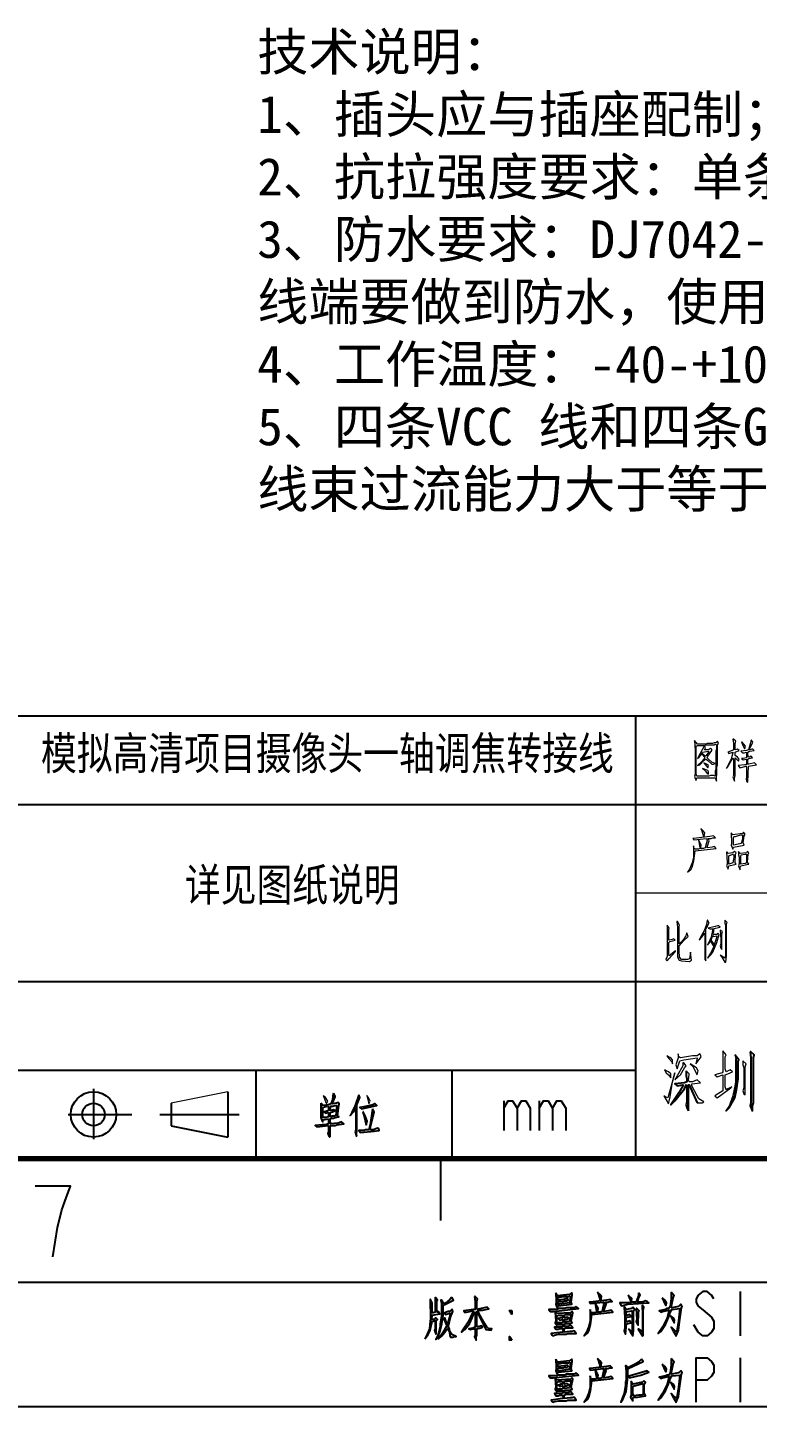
# Model space of a CAD drawing. Header units: inches. Extents: x 2445 to 3723, y -1408 to 1850.
# Drawn here: x 3370.2 to 3448.1, y 1288.8 to 1436 of the extents above; entities that cross this region are included whole.
import ezdxf

# ---------------------------------------------------------------- set-up
doc = ezdxf.new("R2010")
doc.units = ezdxf.units.IN
doc.header["$LTSCALE"] = 0.4
doc.header["$MEASUREMENT"] = 0
doc.linetypes.add('ACAD_ISO02W100', pattern=[15, 12, -3])
doc.linetypes.add('CENTERX2', pattern=[4, 2.5, -0.5, 0.5, -0.5])
doc.layers.add('CENTER', color=1, linetype='CENTERX2')
doc.layers.add('TEXT', color=205, linetype='Continuous')
doc.styles.add('DIMROMANS', font='romans.shx')
doc.styles.add('LABLE', font='', dxfattribs={"height": 2})
doc.styles.get('LABLE').set_extended_font_data('SimSun')

# ---------------------------------------------------------------- blocks, each defined once
blk = doc.blocks.new('A42')
at = {"linetype": 'Continuous', "lineweight": 0}
for p, q in [((175.703, 1.052), (175.752, 1.052)), ((175.816, 0.507), (175.865, 0.507)), ((172.728, -0.586), (194.978, -0.586)), ((175.538, -5.158), (175.561, -5.271)), ((161.226, -6.201), (159.626, -6.521))]:
    blk.add_line(p, q, dxfattribs=at)
for points in [[(174.707, 3.617), (174.481, 3.617), (174.401, 3.718)], [(174.401, 3.718), (174.417, 3.436), (174.417, 2.77), (174.401, 2.71), (174.417, 2.649), (174.449, 2.589), (174.465, 2.669)], [(174.981, 2.851), (174.981, 2.71), (174.933, 2.73), (174.852, 2.73), (174.804, 2.71), (174.465, 2.71), (174.449, 2.77), (174.449, 3.556), (174.481, 3.577)], [(174.481, 3.577), (174.675, 3.577), (174.562, 3.355), (174.481, 3.214), (174.53, 3.254), (174.61, 3.355), (174.626, 3.395), (174.788, 3.415), (174.788, 3.395), (174.723, 3.294), (174.707, 3.274), (174.626, 3.355), (174.61, 3.335), (174.691, 3.234), (174.61, 3.133), (174.481, 3.012), (174.546, 3.032), (174.659, 3.153), (174.723, 3.194), (174.772, 3.153), (174.885, 3.052), (174.933, 3.052), (174.981, 3.073), (174.885, 3.113), (174.788, 3.194), (174.756, 3.234), (174.772, 3.274), (174.885, 3.436), (174.885, 3.476), (174.852, 3.496), (174.788, 3.456)], [(174.788, 3.456), (174.675, 3.456), (174.707, 3.516), (174.675, 3.577), (174.723, 3.597)], [(174.901, 3.637), (174.756, 3.637), (174.707, 3.617)], [(174.723, 3.597), (174.965, 3.597), (174.981, 3.617)], [(175.046, 3.032), (175.046, 3.597), (175.078, 3.637), (175.046, 3.698), (175.03, 3.677), (174.997, 3.657), (174.949, 3.657), (174.901, 3.637)], [(174.981, 3.617), (175.014, 3.597), (175.014, 3.476), (174.997, 3.415)], [(175.481, 3.758), (175.497, 3.637), (175.497, 3.456), (175.465, 3.436), (175.336, 3.395), (175.368, 3.355), (175.481, 3.395), (175.481, 3.375), (175.433, 3.194), (175.336, 3.012), (175.304, 2.931), (175.352, 2.992), (175.481, 3.234), (175.497, 3.173), (175.497, 2.73), (175.481, 2.69)], [(175.546, 3.456), (175.546, 3.637), (175.562, 3.698), (175.497, 3.758), (175.481, 3.758)], [(175.997, 3.738), (175.981, 3.657), (175.917, 3.456), (175.868, 3.436), (175.707, 3.415), (175.756, 3.375), (175.804, 3.375), (175.852, 3.395), (175.868, 3.335), (175.868, 3.234), (175.772, 3.214), (175.723, 3.214), (175.772, 3.173), (175.852, 3.194), (175.868, 3.133), (175.868, 3.032), (175.82, 3.032), (175.643, 3.012), (175.626, 3.012), (175.675, 2.952), (175.852, 2.992), (175.868, 2.931), (175.868, 2.69), (175.852, 2.629), (175.868, 2.569), (175.901, 2.548), (175.917, 2.992), (176.143, 3.032), (176.094, 3.093), (175.933, 3.052), (175.901, 3.052), (175.901, 3.194), (175.933, 3.214), (176.03, 3.234), (175.997, 3.274), (175.949, 3.254), (175.917, 3.254), (175.901, 3.315), (175.901, 3.395), (175.949, 3.415), (176.078, 3.436), (176.046, 3.476), (176.014, 3.476), (175.965, 3.456), (175.949, 3.476), (176.046, 3.677), (175.997, 3.738)], [(175.723, 3.677), (175.772, 3.556), (175.804, 3.496), (175.82, 3.496), (175.836, 3.556), (175.739, 3.677), (175.723, 3.677)], [(174.997, 3.415), (174.997, 2.911), (174.981, 2.851)], [(175.481, 2.69), (175.53, 2.569), (175.53, 2.669), (175.546, 2.73), (175.546, 3.234), (175.643, 3.133), (175.659, 3.194), (175.61, 3.254), (175.546, 3.294)], [(175.546, 3.294), (175.546, 3.395), (175.659, 3.436), (175.61, 3.476), (175.546, 3.456)], [(174.465, 2.669), (174.981, 2.669), (175.014, 2.569), (175.03, 2.871), (175.03, 2.972), (175.046, 3.032)], [(174.626, 2.931), (174.707, 2.851), (174.756, 2.79), (174.788, 2.77), (174.788, 2.831), (174.772, 2.871), (174.675, 2.911), (174.626, 2.931)], [(174.659, 3.093), (174.772, 2.952), (174.788, 3.012), (174.739, 3.052), (174.659, 3.093)], [(174.574, 1.233), (174.607, 1.173), (174.655, 1.011), (174.671, 1.011), (174.687, 1.112), (174.639, 1.173), (174.574, 1.233)], [(174.365, 0.749), (174.365, 0.427), (174.332, 0.265), (174.252, 0.084), (174.203, 0.003), (174.3, 0.084), (174.332, 0.144), (174.381, 0.326), (174.413, 0.608), (175.01, 0.669), (174.961, 0.729), (174.897, 0.709), (174.752, 0.689), (174.752, 0.709), (174.816, 0.89), (174.784, 0.951)], [(174.929, 1.032), (174.832, 1.011), (174.381, 0.951), (174.348, 0.951), (174.381, 0.911), (174.736, 0.951), (174.752, 0.89), (174.736, 0.83), (174.703, 0.689), (174.655, 0.669), (174.558, 0.669), (174.51, 0.648), (174.413, 0.648), (174.381, 0.689), (174.365, 0.749)], [(174.51, 0.911), (174.542, 0.749), (174.558, 0.689), (174.574, 0.689), (174.59, 0.769), (174.542, 0.87), (174.51, 0.911)], [(174.784, 0.951), (174.865, 0.951), (174.913, 0.971), (174.994, 0.971), (174.929, 1.032)], [(175.784, 1.132), (175.752, 1.092), (175.478, 1.052), (175.429, 1.112), (175.445, 0.81), (175.429, 0.769), (175.478, 0.648)], [(175.478, 0.648), (175.494, 0.709), (175.8, 0.769), (175.768, 0.83), (175.8, 1.032), (175.832, 1.072), (175.784, 1.132)], [(175.752, 1.052), (175.752, 0.931), (175.719, 0.81), (175.494, 0.769), (175.494, 0.991), (175.51, 1.011), (175.558, 1.011), (175.607, 1.032), (175.703, 1.052)], [(175.526, 0.588), (175.478, 0.548), (175.348, 0.527), (175.316, 0.568), (175.3, 0.568), (175.316, 0.286), (175.316, 0.225), (175.3, 0.185), (175.348, 0.084), (175.365, 0.185), (175.574, 0.225), (175.542, 0.265), (175.558, 0.507), (175.574, 0.548), (175.526, 0.588)], [(175.478, 0.507), (175.51, 0.487), (175.51, 0.427), (175.494, 0.366), (175.478, 0.265), (175.365, 0.225)], [(175.365, 0.225), (175.365, 0.467), (175.478, 0.507)], [(175.881, 0.588), (175.865, 0.548), (175.687, 0.527), (175.639, 0.588), (175.639, 0.487), (175.655, 0.427), (175.655, 0.245), (175.639, 0.185), (175.655, 0.124), (175.687, 0.064), (175.687, 0.144), (175.703, 0.185), (175.913, 0.225), (175.929, 0.225), (175.897, 0.286), (175.913, 0.507), (175.929, 0.548), (175.881, 0.588)], [(175.703, 0.225), (175.703, 0.447), (175.719, 0.487), (175.816, 0.507)], [(175.865, 0.507), (175.865, 0.265), (175.832, 0.245), (175.703, 0.225)], [(173.623, -1.496), (173.623, -2.383), (173.591, -2.463), (173.623, -2.504), (173.671, -2.443), (173.865, -2.242), (173.865, -2.222), (173.687, -2.363), (173.671, -2.302), (173.671, -1.98), (173.704, -1.959), (173.849, -1.919), (173.816, -1.879), (173.768, -1.899), (173.687, -1.919), (173.671, -1.919), (173.671, -1.617), (173.687, -1.576), (173.623, -1.496)], [(173.897, -1.395), (173.913, -1.556), (173.913, -2.403), (173.962, -2.484), (174.026, -2.504), (174.252, -2.524), (174.316, -2.484), (174.284, -2.262), (174.252, -2.443), (174.204, -2.463), (174.026, -2.463), (173.978, -2.403), (173.962, -2.222), (173.962, -2.08), (174.091, -1.939), (174.22, -1.818), (174.187, -1.738), (174.187, -1.717), (174.171, -1.717), (174.155, -1.798), (174.091, -1.899), (174.01, -1.98), (173.962, -2.02)], [(173.962, -2.02), (173.962, -1.536), (173.978, -1.496), (173.913, -1.395), (173.897, -1.395)], [(174.752, -1.355), (174.736, -1.476), (174.671, -1.657), (174.575, -1.818), (174.526, -1.919), (174.607, -1.838), (174.687, -1.717)], [(174.72, -2.504), (174.72, -1.597), (174.752, -1.556), (174.784, -1.476), (174.816, -1.435), (174.768, -1.355), (174.752, -1.355)], [(174.929, -2), (174.865, -1.919), (174.913, -1.778), (174.929, -1.818), (175.026, -1.798), (175.01, -1.879), (174.913, -2.161), (174.849, -2.282), (174.768, -2.423), (174.849, -2.342), (174.913, -2.262), (175.026, -1.98), (175.091, -1.758), (175.058, -1.717), (175.026, -1.758), (174.929, -1.758), (174.913, -1.738), (174.946, -1.677), (174.946, -1.617), (174.929, -1.597), (174.994, -1.576), (175.123, -1.556), (175.075, -1.516), (175.042, -1.516)], [(175.042, -1.516), (174.978, -1.536), (174.784, -1.576), (174.833, -1.597)], [(175.252, -1.355), (175.252, -1.435), (175.268, -1.496), (175.268, -2.342), (175.252, -2.423), (175.123, -2.342), (175.171, -2.403), (175.252, -2.544)], [(175.252, -2.544), (175.284, -2.544), (175.3, -2.363), (175.3, -1.455), (175.316, -1.415), (175.252, -1.355)], [(174.687, -1.717), (174.687, -2.463), (174.72, -2.504)], [(174.833, -1.597), (174.913, -1.597), (174.865, -1.838), (174.784, -2.02), (174.768, -2.06), (174.849, -1.959)], [(174.849, -1.959), (174.849, -1.939), (174.913, -2.06), (174.929, -2.06), (174.929, -2)], [(175.123, -1.637), (175.139, -1.899), (175.139, -2.02), (175.123, -2.08), (175.139, -2.141), (175.171, -2.181)], [(175.171, -2.181), (175.171, -1.738), (175.187, -1.677), (175.123, -1.637)], [(175.199, -5.045), (175.199, -5.638), (175.177, -5.666), (174.974, -5.723), (175.041, -5.779), (175.199, -5.723)], [(175.199, -5.723), (175.199, -6.174), (174.974, -6.315), (175.041, -6.372), (175.425, -6.089), (175.448, -6.061), (175.335, -6.118), (175.29, -6.146), (175.267, -6.061), (175.267, -5.723), (175.335, -5.694), (175.47, -5.638), (175.403, -5.581), (175.29, -5.638), (175.267, -5.553), (175.267, -5.214), (175.29, -5.158), (175.199, -5.045)], [(173.619, -5.186), (173.687, -5.271), (173.754, -5.356), (173.777, -5.412), (173.777, -5.299), (173.732, -5.243), (173.664, -5.214), (173.619, -5.186)], [(174.07, -5.384), (174.07, -5.469), (173.912, -5.751), (173.845, -5.864), (174.003, -5.723), (174.116, -5.525), (174.161, -5.469), (174.093, -5.384), (174.07, -5.384)], [(173.935, -5.13), (173.935, -5.243), (173.867, -5.44), (173.912, -5.553), (173.98, -5.327), (174.093, -5.299), (174.477, -5.243), (174.477, -5.271), (174.432, -5.412), (174.499, -5.327), (174.59, -5.214)], [(174.477, -5.186), (174.341, -5.186), (174.003, -5.243), (173.958, -5.214), (173.935, -5.13)], [(174.274, -5.412), (174.341, -5.469), (174.477, -5.723), (174.499, -5.61), (174.454, -5.525), (174.274, -5.412)], [(174.59, -5.214), (174.567, -5.158), (174.545, -5.13), (174.477, -5.186)], [(175.764, -5.327), (175.764, -5.44), (175.787, -5.525), (175.787, -6.089), (175.764, -6.174), (175.787, -6.259), (175.832, -6.287)], [(175.832, -6.287), (175.832, -5.497), (175.854, -5.412), (175.764, -5.327)], [(173.845, -5.666), (173.641, -6.372), (173.574, -6.344), (173.529, -6.315), (173.664, -6.541), (173.709, -6.344), (173.777, -5.92), (173.845, -5.666)], [(173.551, -5.581), (173.596, -5.666), (173.664, -5.723), (173.732, -5.807), (173.732, -5.694), (173.664, -5.638), (173.596, -5.61), (173.551, -5.581)], [(174.477, -6.513), (174.612, -6.513), (174.658, -6.485), (174.522, -6.4), (174.477, -6.315), (174.319, -6.033), (174.319, -5.977), (174.567, -5.948), (174.477, -5.864), (174.341, -5.92), (174.251, -5.92), (174.229, -5.864), (174.251, -5.723), (174.251, -5.694), (174.161, -5.61)], [(163.919, -6.303), (164, -6.525), (164.016, -6.525), (164.048, -6.464), (163.984, -6.363), (163.935, -6.323), (163.919, -6.303)], [(165.145, -6.303), (165.193, -6.505), (165.209, -6.545), (165.242, -6.464), (165.193, -6.363), (165.145, -6.303)]]:
    blk.add_lwpolyline(points, dxfattribs=at)
at = {"layer": 'CENTER', "color": 7, "linetype": 'Continuous'}
for p, q in [((123.514, 4.414), (194.978, 4.414)), ((172.728, 4.414), (172.728, -8.086)), ((123.514, 1.914), (194.978, 1.914)), ((123.514, -3.086), (194.978, -3.086)), ((123.514, -5.586), (172.728, -5.586)), ((162.016, -5.621), (162.016, -8.082)), ((167.544, -5.621), (167.544, -8.082)), ((157.433, -6.118), (157.433, -7.543)), ((161.226, -6.201), (161.226, -7.481)), ((159.626, -6.521), (159.626, -7.161)), ((169.013, -6.459), (169.013, -7.292)), ((170.013, -6.459), (170.013, -7.292)), ((156.716, -6.841), (158.512, -6.841)), ((159.306, -6.841), (161.546, -6.841)), ((159.626, -7.161), (161.226, -7.481)), ((164.113, -7.472), (164.113, -7.15)), ((-8.272, -15.086), (201.728, -15.086))]:
    blk.add_line(p, q, dxfattribs=at)
at = {"layer": 'CENTER', "color": 5, "linetype": 'Continuous'}
for p, q in [((167.228, -8.086), (167.228, -9.836)), ((198.228, -11.586), (-4.772, -11.586))]:
    blk.add_line(p, q, dxfattribs=at)
at = {"layer": 'CENTER', "color": 1, "linetype": 'Continuous'}
for p, q in [((175.69, -11.841), (175.69, -13.091)), ((171.045, -12.264), (170.997, -12.304)), ((174.503, -12.986), (174.378, -12.778)), ((175.69, -13.716), (175.69, -14.966)), ((171.045, -14.139), (170.997, -14.179))]:
    blk.add_line(p, q, dxfattribs=at)
at = {"layer": 'CENTER', "color": 7, "linetype": 'Continuous'}
for points in [[(175.561, -5.271), (175.561, -5.92), (175.538, -6.089), (175.493, -6.315), (175.38, -6.626), (175.29, -6.739), (175.38, -6.654), (175.538, -6.372), (175.583, -6.146), (175.629, -5.835), (175.629, -5.327), (175.651, -5.299), (175.538, -5.158)], [(175.967, -5.073), (175.99, -5.243), (175.99, -6.513), (175.967, -6.598), (176.012, -6.71), (176.035, -6.739), (176.035, -6.598), (176.058, -6.513), (176.058, -5.243), (176.08, -5.158), (175.99, -5.073), (175.967, -5.073)], [(174.161, -5.61), (174.161, -5.751), (174.183, -5.835), (174.183, -5.92), (174.116, -5.948), (173.845, -5.977), (173.912, -6.033), (174.07, -6.005), (174.07, -6.033), (173.958, -6.231), (173.845, -6.4), (173.732, -6.569), (173.845, -6.456), (174.116, -6.118)], [(174.116, -6.118), (174.161, -6.005), (174.183, -6.089), (174.183, -6.485), (174.161, -6.569), (174.183, -6.654), (174.229, -6.739)], [(174.229, -6.739), (174.229, -6.005), (174.251, -6.005), (174.477, -6.513)], [(164.209, -6.243), (164.193, -6.323), (164.177, -6.424), (164.129, -6.545), (164.064, -6.565), (163.903, -6.585), (163.855, -6.525)], [(163.855, -6.525), (163.855, -6.928), (163.887, -7.029), (163.903, -7.049), (163.903, -6.988), (164.064, -6.968)], [(164.048, -6.605), (164.064, -6.626), (164.064, -6.726), (164.016, -6.747), (163.935, -6.767), (163.984, -6.807), (164.048, -6.787), (164.064, -6.807), (164.064, -6.908), (163.984, -6.928), (163.919, -6.928), (163.903, -6.868), (163.903, -6.646), (163.951, -6.626), (164.048, -6.605)], [(164.113, -7.15), (164.258, -7.15), (164.306, -7.13), (164.5, -7.109), (164.435, -7.049), (164.338, -7.089), (164.129, -7.109), (164.113, -7.049), (164.113, -6.968), (164.161, -6.948), (164.209, -6.948), (164.258, -6.928), (164.355, -6.908), (164.322, -6.888), (164.355, -6.585), (164.371, -6.545), (164.338, -6.505), (164.29, -6.525), (164.177, -6.545), (164.177, -6.525), (164.258, -6.343), (164.258, -6.323), (164.209, -6.243)], [(164.306, -6.585), (164.274, -6.868), (164.226, -6.888), (164.177, -6.888), (164.129, -6.908), (164.113, -6.847), (164.113, -6.787), (164.177, -6.767), (164.258, -6.726), (164.209, -6.706), (164.129, -6.726), (164.113, -6.666), (164.129, -6.605), (164.193, -6.605), (164.242, -6.585), (164.306, -6.585)], [(164.919, -6.283), (164.822, -6.585), (164.726, -6.787), (164.693, -6.847), (164.677, -6.868), (164.774, -6.767), (164.838, -6.666)], [(164.822, -7.331), (164.855, -7.452), (164.871, -7.251), (164.871, -6.565), (164.951, -6.363), (164.919, -6.283)], [(165.371, -6.545), (165.322, -6.565), (165.064, -6.626), (164.951, -6.646), (165, -6.686), (165.435, -6.585), (165.387, -6.545), (165.371, -6.545)], [(169.013, -6.667), (169.138, -6.459), (169.263, -6.459), (169.388, -6.667), (169.388, -7.292)], [(169.388, -6.667), (169.513, -6.459), (169.638, -6.459), (169.763, -6.667), (169.763, -7.292)], [(170.013, -6.667), (170.138, -6.459), (170.263, -6.459), (170.388, -6.667), (170.388, -7.292)], [(170.388, -6.667), (170.513, -6.459), (170.638, -6.459), (170.763, -6.667), (170.763, -7.292)], [(164.064, -6.968), (164.064, -7.109), (163.984, -7.13)], [(164.838, -6.666), (164.838, -7.271), (164.822, -7.331)], [(165.064, -7.291), (164.919, -7.291), (164.968, -7.351), (165.355, -7.311), (165.5, -7.291), (165.484, -7.251), (165.451, -7.23), (165.338, -7.271), (165.258, -7.271), (165.242, -7.23), (165.355, -6.767), (165.306, -6.686)], [(165.032, -6.767), (165.08, -6.928), (165.097, -7.009), (165.129, -7.13), (165.161, -7.029), (165.113, -6.908), (165.048, -6.767), (165.032, -6.767)], [(165.306, -6.686), (165.242, -7.13), (165.209, -7.271), (165.113, -7.271), (165.064, -7.291)], [(163.984, -7.13), (163.887, -7.13), (163.693, -7.15), (163.742, -7.19), (164.064, -7.15)], [(164.064, -7.15), (164.064, -7.331), (164.048, -7.372), (164.08, -7.452), (164.097, -7.472), (164.113, -7.472)], [(166.996, -12.448), (166.996, -12.166), (166.948, -12.065), (166.932, -12.065), (166.948, -12.609), (166.932, -12.67), (166.916, -12.892), (166.819, -13.113), (166.787, -13.174)], [(167.109, -13.053), (167.109, -12.67), (167.141, -12.63), (167.093, -12.589), (167.061, -12.63), (166.98, -12.63), (166.996, -12.509), (167.206, -12.468), (167.174, -12.408), (167.141, -12.428), (167.125, -12.367), (167.125, -12.126), (167.141, -12.085), (167.077, -12.005)], [(167.077, -12.005), (167.077, -12.428), (166.996, -12.448)], [(167.254, -12.166), (167.254, -12.529), (167.222, -12.751), (167.222, -12.831), (167.158, -13.053), (167.093, -13.194), (167.141, -13.154), (167.222, -12.952), (167.27, -12.751), (167.303, -12.529), (167.303, -12.247), (167.351, -12.206), (167.593, -12.085), (167.545, -12.005)], [(167.545, -12.005), (167.496, -12.065), (167.367, -12.166), (167.319, -12.186), (167.254, -12.085), (167.238, -12.085), (167.254, -12.166)], [(168.19, -11.984), (168.206, -12.126), (168.206, -12.347), (168.158, -12.347), (167.883, -12.388), (167.899, -12.428)], [(168.254, -12.347), (168.254, -12.126), (168.27, -12.045), (168.206, -11.984), (168.19, -11.984)], [(167.545, -12.347), (167.496, -12.408), (167.448, -12.408), (167.319, -12.448), (167.367, -12.488), (167.496, -12.448), (167.512, -12.468), (167.448, -12.69), (167.416, -12.771), (167.351, -12.589), (167.319, -12.609), (167.399, -12.791), (167.399, -12.831), (167.303, -12.992), (167.174, -13.174), (167.27, -13.093), (167.383, -12.952), (167.432, -12.892), (167.48, -12.992), (167.496, -13.093), (167.512, -13.134), (167.577, -13.134), (167.625, -13.113), (167.674, -13.113), (167.545, -13.053), (167.496, -12.972), (167.48, -12.892), (167.448, -12.831), (167.464, -12.771), (167.512, -12.569), (167.577, -12.408), (167.561, -12.347), (167.545, -12.347)], [(167.899, -12.428), (167.964, -12.428), (168.141, -12.388), (168.141, -12.428), (168.012, -12.71), (167.867, -12.912), (167.819, -12.992), (167.916, -12.912), (168.045, -12.751), (168.125, -12.589), (168.19, -12.428), (168.206, -12.488), (168.206, -12.851), (168.141, -12.872), (168.029, -12.892), (168.077, -12.912), (168.125, -12.892), (168.206, -12.892), (168.206, -13.073), (168.19, -13.113), (168.222, -13.194), (168.238, -13.214), (168.238, -13.134), (168.254, -13.073), (168.254, -12.892), (168.335, -12.872), (168.416, -12.851), (168.383, -12.811), (168.254, -12.851)], [(168.303, -12.367), (168.416, -12.367), (168.593, -12.327), (168.545, -12.287), (168.254, -12.347)], [(168.254, -12.851), (168.254, -12.408), (168.48, -12.851), (168.512, -12.912), (168.658, -12.932), (168.674, -12.892), (168.593, -12.892), (168.529, -12.831), (168.48, -12.751), (168.319, -12.468), (168.287, -12.388), (168.303, -12.367)], [(169.238, -12.381), (169.238, -12.485), (169.176, -12.381), (169.238, -12.381)], [(166.787, -13.174), (166.883, -13.053), (166.932, -12.932), (166.98, -12.73), (166.98, -12.69), (167.077, -12.67), (167.077, -12.892), (167.061, -12.932), (167.077, -12.992), (167.109, -13.053)], [(169.238, -13.214), (169.176, -13.214), (169.176, -13.11), (169.238, -13.214)]]:
    blk.add_lwpolyline(points, dxfattribs=at)
at = {"layer": 'CENTER', "color": 7, "linetype": 'Continuous', "const_width": 0.15}
blk.add_lwpolyline([(1.228, -8.086), (198.228, -8.086)], dxfattribs=at)
at = {"layer": 'CENTER', "color": 5, "linetype": 'Continuous'}
blk.add_lwpolyline([(156.288, -10.865), (156.413, -10.031), (156.538, -9.531), (156.663, -9.198), (156.788, -8.865), (155.788, -8.865)], dxfattribs=at)
at = {"layer": 'CENTER', "color": 1, "linetype": 'Continuous'}
for points in [[(170.481, -11.881), (170.481, -11.962), (170.497, -12.022), (170.497, -12.163), (170.481, -12.203), (170.513, -12.284), (170.529, -12.284), (170.545, -12.244), (170.932, -12.203), (170.916, -12.143), (170.948, -11.941), (170.948, -11.921), (170.932, -11.881), (170.868, -11.921), (170.529, -11.962), (170.481, -11.881)], [(170.852, -11.962), (170.9, -11.982), (170.868, -12.163), (170.594, -12.203), (170.545, -12.203), (170.529, -12.143), (170.545, -12.123)], [(170.545, -12.123), (170.69, -12.123), (170.739, -12.103), (170.787, -12.103), (170.836, -12.082), (170.803, -12.042), (170.707, -12.062), (170.545, -12.082), (170.529, -12.022), (170.545, -12.002), (170.61, -12.002), (170.658, -11.982)], [(170.658, -11.982), (170.852, -11.982), (170.852, -11.962)], [(172.013, -12.062), (171.916, -12.082), (171.465, -12.143), (171.432, -12.143), (171.465, -12.183), (171.819, -12.143), (171.836, -12.203), (171.819, -12.264), (171.787, -12.405), (171.739, -12.425), (171.642, -12.425), (171.594, -12.445), (171.497, -12.445), (171.465, -12.405), (171.448, -12.345)], [(171.658, -11.861), (171.69, -11.921), (171.739, -12.082), (171.755, -12.082), (171.771, -11.982), (171.723, -11.921), (171.658, -11.861)], [(171.868, -12.143), (171.948, -12.143), (171.997, -12.123), (172.077, -12.123), (172.013, -12.062)], [(172.529, -11.941), (172.61, -12.143), (172.626, -12.042), (172.545, -11.962), (172.529, -11.941)], [(172.819, -11.881), (172.819, -11.941), (172.803, -11.982), (172.771, -12.082), (172.739, -12.143), (172.642, -12.143), (172.594, -12.163)], [(172.932, -12.143), (172.787, -12.143), (172.819, -12.042), (172.868, -11.941), (172.819, -11.881)], [(173.739, -11.861), (173.739, -12.042), (173.706, -12.264), (173.674, -12.324), (173.626, -12.324), (173.577, -12.345), (173.4, -12.385), (173.448, -12.425), (173.497, -12.405), (173.674, -12.365), (173.674, -12.405), (173.626, -12.587), (173.497, -12.849), (173.368, -13.03), (173.448, -12.97), (173.545, -12.828), (173.577, -12.768), (173.69, -12.506), (173.706, -12.425), (173.755, -12.345), (173.981, -12.324), (173.948, -12.667), (173.9, -12.949), (173.868, -12.97), (173.787, -12.889), (173.739, -12.849), (173.803, -12.97), (173.868, -13.07), (173.868, -13.091), (173.884, -13.091), (173.948, -12.929), (173.981, -12.627), (174.029, -12.304), (174.045, -12.264), (174.013, -12.203), (173.948, -12.264), (173.755, -12.304), (173.739, -12.284), (173.803, -11.982), (173.819, -11.962), (173.739, -11.861)], [(173.481, -12.022), (173.577, -12.224), (173.594, -12.224), (173.61, -12.163), (173.561, -12.082), (173.481, -12.022)], [(174.94, -12.049), (174.878, -11.945), (174.753, -11.841), (174.628, -11.841), (174.503, -11.945), (174.44, -12.049), (174.44, -12.153), (174.503, -12.257), (174.628, -12.361), (174.753, -12.466), (174.878, -12.57), (174.94, -12.674), (174.94, -12.882), (174.878, -12.986), (174.753, -13.091), (174.628, -13.091), (174.503, -12.986)], [(170.513, -12.345), (170.287, -12.345), (170.319, -12.405)], [(170.319, -12.405), (170.416, -12.405), (170.577, -12.385), (171.126, -12.324), (171.077, -12.284), (171.045, -12.264)], [(170.513, -12.466), (170.481, -12.425), (170.465, -12.425), (170.481, -12.667), (170.465, -12.728), (170.513, -12.788), (170.513, -12.768)], [(170.739, -12.324), (170.561, -12.324), (170.513, -12.345)], [(170.932, -12.405), (170.9, -12.445), (170.513, -12.466)], [(170.997, -12.304), (170.787, -12.304), (170.739, -12.324)], [(170.739, -12.748), (170.868, -12.748), (170.948, -12.728), (170.916, -12.667), (170.965, -12.445), (170.932, -12.405)], [(171.448, -12.345), (171.448, -12.667), (171.416, -12.828), (171.336, -13.01), (171.287, -13.091), (171.384, -13.01), (171.416, -12.949), (171.465, -12.768), (171.497, -12.486), (172.094, -12.425), (172.045, -12.365), (171.981, -12.385), (171.836, -12.405), (171.836, -12.385), (171.9, -12.203), (171.868, -12.143)], [(171.594, -12.183), (171.626, -12.345), (171.642, -12.405), (171.658, -12.405), (171.674, -12.324), (171.626, -12.224), (171.594, -12.183)], [(172.594, -12.163), (172.287, -12.163), (172.319, -12.224), (172.352, -12.244), (172.4, -12.224), (172.529, -12.203), (173.11, -12.163), (173.061, -12.123), (173.013, -12.103), (172.932, -12.143)], [(172.658, -12.284), (172.626, -12.324), (172.465, -12.345), (172.432, -12.284), (172.416, -12.284), (172.432, -12.566), (172.432, -12.889), (172.416, -12.949), (172.432, -13.01), (172.448, -13.05), (172.465, -12.849), (172.465, -12.768), (172.513, -12.748), (172.61, -12.728), (172.561, -12.667), (172.465, -12.707)], [(172.465, -12.526), (172.465, -12.405), (172.513, -12.405), (172.626, -12.385), (172.642, -12.445), (172.642, -12.909), (172.626, -12.97), (172.545, -12.909), (172.577, -12.97), (172.658, -13.091), (172.674, -12.949), (172.674, -12.385), (172.706, -12.345), (172.658, -12.284)], [(172.755, -12.324), (172.771, -12.627), (172.755, -12.687), (172.787, -12.768), (172.803, -12.788), (172.819, -12.405), (172.836, -12.385), (172.771, -12.324), (172.755, -12.324)], [(172.916, -12.224), (172.916, -12.324), (172.932, -12.385), (172.932, -12.909), (172.916, -12.97), (172.819, -12.909), (172.803, -12.909), (172.932, -13.091), (172.948, -13.091)], [(172.948, -13.091), (172.948, -12.365), (172.965, -12.284), (172.916, -12.224)], [(170.642, -12.849), (170.448, -12.849), (170.481, -12.909), (170.545, -12.909), (170.594, -12.889), (170.674, -12.889), (170.69, -12.949), (170.674, -12.99), (170.352, -13.03), (170.368, -13.07), (170.4, -13.091), (170.448, -13.07), (170.561, -13.05)], [(170.674, -12.728), (170.513, -12.728), (170.513, -12.526), (170.561, -12.506), (170.674, -12.506)], [(170.513, -12.768), (170.69, -12.768), (170.69, -12.828), (170.642, -12.849)], [(170.674, -12.506), (170.69, -12.566), (170.674, -12.587), (170.626, -12.587), (170.577, -12.607), (170.545, -12.607), (170.594, -12.647), (170.674, -12.627), (170.69, -12.687), (170.674, -12.728)], [(170.739, -12.486), (170.916, -12.486), (170.868, -12.687), (170.739, -12.707), (170.723, -12.647), (170.739, -12.627), (170.787, -12.627), (170.836, -12.607), (170.868, -12.607), (170.803, -12.566), (170.739, -12.587), (170.723, -12.526), (170.739, -12.486)], [(170.836, -12.828), (170.739, -12.828), (170.723, -12.768), (170.739, -12.748)], [(170.771, -12.869), (170.965, -12.869), (170.9, -12.788), (170.836, -12.828)], [(172.465, -12.707), (172.465, -12.587), (172.497, -12.566), (172.626, -12.546), (172.561, -12.486), (172.465, -12.526)], [(173.723, -12.526), (173.803, -12.687), (173.819, -12.728), (173.836, -12.647), (173.803, -12.587), (173.723, -12.526)], [(170.561, -13.05), (170.771, -13.05), (170.819, -13.03)], [(170.819, -13.03), (171.061, -13.03), (170.997, -12.949), (170.932, -12.97), (170.884, -12.97), (170.723, -12.99), (170.723, -12.889), (170.771, -12.869)], [(170.481, -13.756), (170.481, -13.837), (170.497, -13.897), (170.497, -14.038), (170.481, -14.078), (170.513, -14.159), (170.529, -14.159), (170.545, -14.119), (170.932, -14.078), (170.916, -14.018), (170.948, -13.816), (170.948, -13.796), (170.932, -13.756), (170.868, -13.796), (170.529, -13.837), (170.481, -13.756)], [(170.852, -13.837), (170.9, -13.857), (170.868, -14.038), (170.594, -14.078), (170.545, -14.078), (170.529, -14.018), (170.545, -13.998)], [(170.545, -13.998), (170.69, -13.998), (170.739, -13.978), (170.787, -13.978), (170.836, -13.957), (170.803, -13.917), (170.707, -13.937), (170.545, -13.957), (170.529, -13.897), (170.545, -13.877), (170.61, -13.877), (170.658, -13.857)], [(170.658, -13.857), (170.852, -13.857), (170.852, -13.837)], [(171.448, -14.22), (171.448, -14.542), (171.416, -14.703), (171.336, -14.885), (171.287, -14.966), (171.384, -14.885), (171.416, -14.824), (171.465, -14.643), (171.497, -14.361), (172.094, -14.3), (172.045, -14.24), (171.981, -14.26), (171.836, -14.28), (171.836, -14.26), (171.9, -14.078), (171.868, -14.018)], [(172.013, -13.937), (171.916, -13.957), (171.465, -14.018), (171.432, -14.018), (171.465, -14.058), (171.819, -14.018), (171.836, -14.078), (171.819, -14.139), (171.787, -14.28), (171.739, -14.3), (171.642, -14.3), (171.594, -14.32), (171.497, -14.32), (171.465, -14.28), (171.448, -14.22)], [(171.658, -13.736), (171.69, -13.796), (171.739, -13.957), (171.755, -13.957), (171.771, -13.857), (171.723, -13.796), (171.658, -13.736)], [(171.868, -14.018), (171.948, -14.018), (171.997, -13.998), (172.077, -13.998), (172.013, -13.937)], [(172.9, -13.756), (172.819, -13.837), (172.723, -13.897), (172.513, -13.998), (172.465, -13.937), (172.448, -13.937), (172.465, -14.078)], [(172.513, -14.24), (172.513, -14.058), (172.529, -14.018), (172.948, -13.816), (172.9, -13.756)], [(173.739, -13.736), (173.739, -13.917), (173.706, -14.139), (173.674, -14.199), (173.626, -14.199), (173.577, -14.22), (173.4, -14.26), (173.448, -14.3), (173.497, -14.28), (173.674, -14.24), (173.674, -14.28), (173.626, -14.462), (173.497, -14.724), (173.368, -14.905), (173.448, -14.845), (173.545, -14.703), (173.577, -14.643), (173.69, -14.381), (173.706, -14.3), (173.755, -14.22), (173.981, -14.199), (173.948, -14.542), (173.9, -14.824), (173.868, -14.845), (173.787, -14.764), (173.739, -14.724), (173.803, -14.845), (173.868, -14.945), (173.868, -14.966), (173.884, -14.966), (173.948, -14.804), (173.981, -14.502), (174.029, -14.179), (174.045, -14.139), (174.013, -14.078), (173.948, -14.139), (173.755, -14.179), (173.739, -14.159), (173.803, -13.857), (173.819, -13.837), (173.739, -13.736)], [(173.481, -13.897), (173.577, -14.099), (173.594, -14.099), (173.61, -14.038), (173.561, -13.957), (173.481, -13.897)], [(174.44, -14.966), (174.44, -13.716), (174.753, -13.716), (174.878, -13.82), (174.94, -13.924), (174.94, -14.132), (174.878, -14.236), (174.753, -14.341), (174.44, -14.341)], [(170.513, -14.22), (170.287, -14.22), (170.319, -14.28)], [(170.319, -14.28), (170.416, -14.28), (170.577, -14.26), (171.126, -14.199), (171.077, -14.159), (171.045, -14.139)], [(170.513, -14.341), (170.481, -14.3), (170.465, -14.3), (170.481, -14.542), (170.465, -14.603), (170.513, -14.663), (170.513, -14.643)], [(170.739, -14.199), (170.561, -14.199), (170.513, -14.22)], [(170.932, -14.28), (170.9, -14.32), (170.513, -14.341)], [(170.674, -14.603), (170.513, -14.603), (170.513, -14.401), (170.561, -14.381), (170.674, -14.381)], [(170.674, -14.381), (170.69, -14.441), (170.674, -14.462), (170.626, -14.462), (170.577, -14.482), (170.545, -14.482), (170.594, -14.522), (170.674, -14.502), (170.69, -14.562), (170.674, -14.603)], [(170.739, -14.361), (170.916, -14.361), (170.868, -14.562), (170.739, -14.582), (170.723, -14.522), (170.739, -14.502), (170.787, -14.502), (170.836, -14.482), (170.868, -14.482), (170.803, -14.441), (170.739, -14.462), (170.723, -14.401), (170.739, -14.361)], [(170.997, -14.179), (170.787, -14.179), (170.739, -14.199)], [(170.739, -14.623), (170.868, -14.623), (170.948, -14.603), (170.916, -14.542), (170.965, -14.32), (170.932, -14.28)], [(171.594, -14.058), (171.626, -14.22), (171.642, -14.28), (171.658, -14.28), (171.674, -14.199), (171.626, -14.099), (171.594, -14.058)], [(172.465, -14.078), (172.465, -14.341), (172.448, -14.401), (172.448, -14.482), (172.416, -14.724), (172.352, -14.865), (172.319, -14.966), (172.368, -14.905), (172.465, -14.663)], [(172.465, -14.663), (172.497, -14.421), (172.513, -14.24), (172.561, -14.28), (172.884, -14.199), (173.11, -14.119), (173.061, -14.078), (172.803, -14.159), (172.513, -14.24)], [(172.965, -14.361), (172.932, -14.401), (172.658, -14.462), (172.61, -14.381), (172.61, -14.764), (172.594, -14.824), (172.626, -14.885), (172.658, -14.925), (172.658, -14.845), (172.674, -14.824)], [(172.981, -14.703), (172.981, -14.462), (173.013, -14.401), (172.965, -14.361)], [(173.723, -14.401), (173.803, -14.562), (173.819, -14.603), (173.836, -14.522), (173.803, -14.462), (173.723, -14.401)], [(170.642, -14.724), (170.448, -14.724), (170.481, -14.784), (170.545, -14.784), (170.594, -14.764), (170.674, -14.764), (170.69, -14.824), (170.674, -14.865), (170.352, -14.905), (170.368, -14.945), (170.4, -14.966), (170.448, -14.945), (170.561, -14.925)], [(170.513, -14.643), (170.69, -14.643), (170.69, -14.703), (170.642, -14.724)], [(170.836, -14.703), (170.739, -14.703), (170.723, -14.643), (170.739, -14.623)], [(170.819, -14.905), (171.061, -14.905), (170.997, -14.824), (170.932, -14.845), (170.884, -14.845), (170.723, -14.865), (170.723, -14.764), (170.771, -14.744)], [(170.771, -14.744), (170.965, -14.744), (170.9, -14.663), (170.836, -14.703)], [(172.932, -14.764), (172.819, -14.764), (172.674, -14.784), (172.658, -14.724), (172.658, -14.522), (172.69, -14.502), (172.948, -14.441)], [(172.674, -14.824), (172.787, -14.824), (173.013, -14.784), (172.981, -14.703)], [(172.948, -14.441), (172.948, -14.724), (172.932, -14.764)], [(170.561, -14.925), (170.771, -14.925), (170.819, -14.905)]]:
    blk.add_lwpolyline(points, dxfattribs=at)
at = {"layer": 'CENTER', "color": 7, "linetype": 'Continuous'}
for radius in [0.64, 0.32]:
    blk.add_circle((157.433, -6.841), radius, dxfattribs=at)

msp = doc.modelspace()

# ---------------------------------------------------------------- block references
at = {"xscale": 3.780000000000086, "yscale": 3.780000000000086, "zscale": 3.780000000000086}
msp.add_blockref('A42', (2782.145, 1345.83), dxfattribs=at)

# ---------------------------------------------------------------- texts
at = {"color": 7, "linetype": 'ACAD_ISO02W100', "ltscale": 5, "insert": (3394.718, 1435.415), "char_height": 4, "width": 1050.68568, "attachment_point": 1, "style": 'LABLE'}
msp.add_mtext('技术说明：\\P1、插头应与插座配制；\\P2、抗拉强度要求：单条拉伸强度≥1.5Kg；\\P3、防水要求：DJ7042-2.2-11在\\P线端要做到防水，使用橡胶套进行密封；\\P4、工作温度：-40-+105℃；\\P5、四条VCC 线和四条GND线过流能力≥2A，其它\\P线束过流能力大于等于1A。', dxfattribs=at)
at = {"layer": 'TEXT', "color": 7, "char_height": 3.5, "width": 144.40546, "attachment_point": 2, "style": 'DIMROMANS'}
for s, insert in [('{\\fSimSun|b0|i0|c134|p2;\\W0.8;模拟高清项目摄像头一轴调焦转接线}', (3402.195, 1360.28)), ('{\\fSimSun|b0|i0|c134|p2;\\W0.8;详见图纸说明}', (3398.457, 1346.241))]:
    msp.add_mtext(s, dxfattribs=dict(at, insert=insert))

doc.saveas('drawing.dxf')
